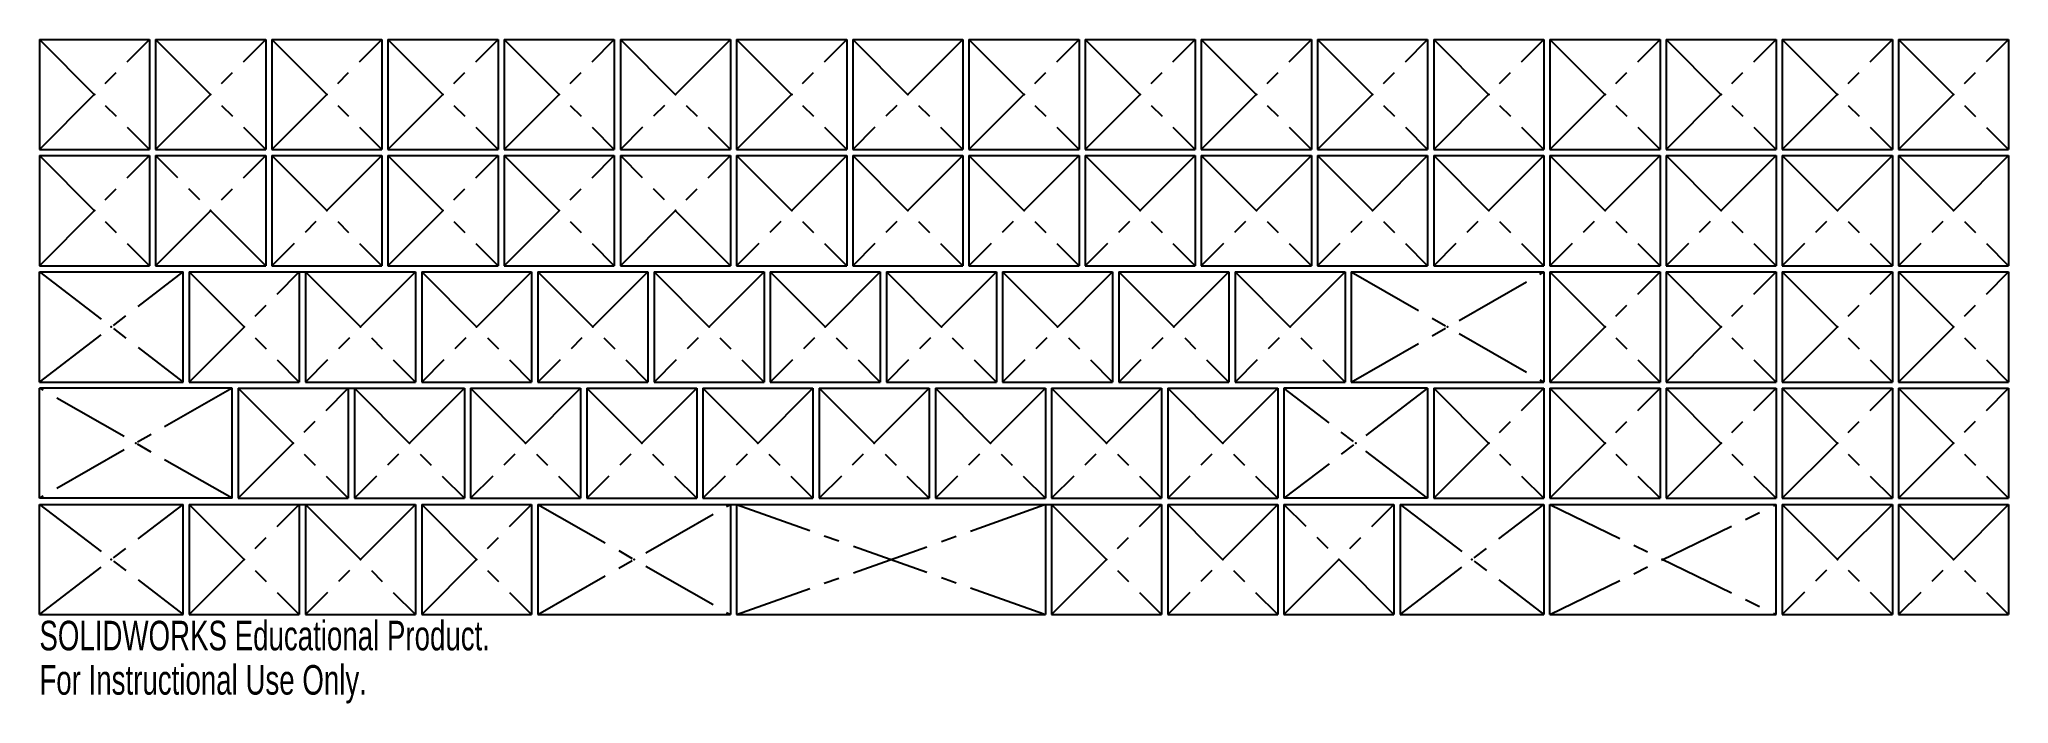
# Model space of a CAD drawing. Header units: inches. Extents: x 0 to 12.7, y -3.5 to 0.7.
import ezdxf

# ---------------------------------------------------------------- set-up
doc = ezdxf.new("R2010")
doc.units = ezdxf.units.IN
doc.header["$MEASUREMENT"] = 0
doc.header["$PDSIZE"] = -1
doc.linetypes.add('CENTERX2', pattern=[0.8, 0.5, -0.1, 0.1, -0.1])
doc.styles.add('SLDTEXTSTYLE0', font='TXT', dxfattribs={"width": 0.7})

msp = doc.modelspace()

# ---------------------------------------------------------------- linework, layer by layer
at = {"color": 7, "linetype": 'Continuous'}
for p, q in [((0, 0.748), (0.709, 0.748)), ((0, 0.748), (0, 0.039)), ((0.709, 0.748), (0.709, 0.039)), ((0.748, 0.748), (0.748, 0.039)), ((0.748, 0.748), (1.457, 0.748)), ((1.457, 0.748), (1.457, 0.039)), ((1.496, 0.748), (1.496, 0.039)), ((1.496, 0.748), (2.205, 0.748)), ((2.205, 0.748), (2.205, 0.039)), ((2.244, 0.748), (2.244, 0.039)), ((2.244, 0.748), (2.953, 0.748)), ((2.953, 0.748), (2.953, 0.039)), ((2.992, 0.748), (2.992, 0.039)), ((2.992, 0.748), (3.701, 0.748)), ((3.701, 0.748), (3.701, 0.039)), ((3.74, 0.748), (3.74, 0.039)), ((3.74, 0.748), (4.449, 0.748)), ((4.449, 0.748), (4.449, 0.039)), ((4.488, 0.748), (4.488, 0.039)), ((4.488, 0.748), (5.197, 0.748)), ((5.197, 0.748), (5.197, 0.039)), ((5.236, 0.748), (5.236, 0.039)), ((5.236, 0.748), (5.945, 0.748)), ((5.945, 0.748), (5.945, 0.039)), ((5.984, 0.748), (5.984, 0.039)), ((5.984, 0.748), (6.693, 0.748)), ((6.693, 0.748), (6.693, 0.039)), ((6.732, 0.748), (6.732, 0.039)), ((6.732, 0.748), (7.441, 0.748)), ((7.441, 0.748), (7.441, 0.039)), ((7.48, 0.748), (7.48, 0.039)), ((7.48, 0.748), (8.189, 0.748)), ((8.189, 0.748), (8.189, 0.039)), ((8.228, 0.748), (8.228, 0.039)), ((8.228, 0.748), (8.937, 0.748)), ((8.937, 0.748), (8.937, 0.039)), ((8.976, 0.748), (8.976, 0.039)), ((8.976, 0.748), (9.685, 0.748)), ((9.685, 0.748), (9.685, 0.039)), ((9.724, 0.748), (10.433, 0.748)), ((9.724, 0.748), (9.724, 0.039)), ((10.433, 0.748), (10.433, 0.039)), ((10.472, 0.748), (10.472, 0.039)), ((10.472, 0.748), (11.181, 0.748)), ((11.181, 0.748), (11.181, 0.039)), ((11.22, 0.748), (11.22, 0.039)), ((11.22, 0.748), (11.929, 0.748)), ((11.929, 0.748), (11.929, 0.039)), ((11.969, 0.748), (11.969, 0.039)), ((11.969, 0.748), (12.677, 0.748)), ((12.677, 0.748), (12.677, 0.039)), ((0, 0.039), (0.709, 0.039)), ((0, 0), (0.709, 0)), ((0, 0), (0, -0.709)), ((0.709, 0), (0.709, -0.709)), ((0.748, 0.039), (1.457, 0.039)), ((0.748, 0), (0.748, -0.709)), ((0.748, 0), (1.457, 0)), ((1.457, 0), (1.457, -0.709)), ((1.496, 0.039), (2.205, 0.039)), ((1.496, 0), (1.496, -0.709)), ((1.496, 0), (2.205, 0)), ((2.205, 0), (2.205, -0.709)), ((2.244, 0.039), (2.953, 0.039)), ((2.244, 0), (2.244, -0.709)), ((2.244, 0), (2.953, 0)), ((2.953, 0), (2.953, -0.709)), ((2.992, 0.039), (3.701, 0.039)), ((2.992, 0), (2.992, -0.709)), ((2.992, 0), (3.701, 0)), ((3.701, 0), (3.701, -0.709)), ((3.74, 0.039), (4.449, 0.039)), ((3.74, 0), (3.74, -0.709)), ((3.74, 0), (4.449, 0)), ((4.449, 0), (4.449, -0.709)), ((4.488, 0.039), (5.197, 0.039)), ((4.488, 0), (4.488, -0.709)), ((4.488, 0), (5.197, 0)), ((5.197, 0), (5.197, -0.709)), ((5.236, 0.039), (5.945, 0.039)), ((5.236, 0), (5.236, -0.709)), ((5.236, 0), (5.945, 0)), ((5.945, 0), (5.945, -0.709)), ((5.984, 0.039), (6.693, 0.039)), ((5.984, 0), (5.984, -0.709)), ((5.984, 0), (6.693, 0)), ((6.693, 0), (6.693, -0.709)), ((6.732, 0.039), (7.441, 0.039)), ((6.732, 0), (6.732, -0.709)), ((6.732, 0), (7.441, 0)), ((7.441, 0), (7.441, -0.709)), ((7.48, 0.039), (8.189, 0.039)), ((7.48, 0), (7.48, -0.709)), ((7.48, 0), (8.189, 0)), ((8.189, 0), (8.189, -0.709)), ((8.228, 0.039), (8.937, 0.039)), ((8.228, 0), (8.228, -0.709)), ((8.228, 0), (8.937, 0)), ((8.937, 0), (8.937, -0.709)), ((8.976, 0.039), (9.685, 0.039)), ((8.976, 0), (8.976, -0.709)), ((8.976, 0), (9.685, 0)), ((9.685, 0), (9.685, -0.709)), ((9.724, 0.039), (10.433, 0.039)), ((9.724, 0), (9.724, -0.709)), ((9.724, 0), (10.433, 0)), ((10.433, 0), (10.433, -0.709)), ((10.472, 0.039), (11.181, 0.039)), ((10.472, 0), (10.472, -0.709)), ((10.472, 0), (11.181, 0)), ((11.181, 0), (11.181, -0.709)), ((11.22, 0.039), (11.929, 0.039)), ((11.22, 0), (11.22, -0.709)), ((11.22, 0), (11.929, 0)), ((11.929, 0), (11.929, -0.709)), ((11.969, 0.039), (12.677, 0.039)), ((11.969, 0), (11.969, -0.709)), ((11.969, 0), (12.677, 0)), ((12.677, 0), (12.677, -0.709)), ((0, -0.709), (0.709, -0.709)), ((0, -1.457), (0, -0.748)), ((0, -0.748), (0.925, -0.748)), ((0.748, -0.709), (1.457, -0.709)), ((0.925, -1.457), (0.925, -0.748)), ((0.965, -0.748), (1.673, -0.748)), ((0.965, -0.748), (0.965, -1.457)), ((1.496, -0.709), (2.205, -0.709)), ((1.673, -0.748), (1.673, -1.457)), ((1.713, -0.748), (2.421, -0.748)), ((1.713, -0.748), (1.713, -1.457)), ((2.244, -0.709), (2.953, -0.709)), ((2.421, -0.748), (2.421, -1.457)), ((2.461, -0.748), (3.169, -0.748)), ((2.461, -0.748), (2.461, -1.457)), ((2.992, -0.709), (3.701, -0.709)), ((3.169, -0.748), (3.169, -1.457)), ((3.209, -0.748), (3.917, -0.748)), ((3.209, -0.748), (3.209, -1.457)), ((3.74, -0.709), (4.449, -0.709)), ((3.917, -0.748), (3.917, -1.457)), ((3.957, -0.748), (4.665, -0.748)), ((3.957, -0.748), (3.957, -1.457)), ((4.488, -0.709), (5.197, -0.709)), ((4.665, -0.748), (4.665, -1.457)), ((4.705, -0.748), (5.413, -0.748)), ((4.705, -0.748), (4.705, -1.457)), ((5.236, -0.709), (5.945, -0.709)), ((5.413, -0.748), (5.413, -1.457)), ((5.453, -0.748), (6.161, -0.748)), ((5.453, -0.748), (5.453, -1.457)), ((5.984, -0.709), (6.693, -0.709)), ((6.161, -0.748), (6.161, -1.457)), ((6.201, -0.748), (6.909, -0.748)), ((6.201, -0.748), (6.201, -1.457)), ((6.732, -0.709), (7.441, -0.709)), ((6.909, -0.748), (6.909, -1.457)), ((6.949, -0.748), (7.657, -0.748)), ((6.949, -0.748), (6.949, -1.457)), ((7.48, -0.709), (8.189, -0.709)), ((7.657, -0.748), (7.657, -1.457)), ((7.697, -0.748), (8.406, -0.748)), ((7.697, -0.748), (7.697, -1.457)), ((8.228, -0.709), (8.937, -0.709)), ((8.406, -0.748), (8.406, -1.457)), ((8.445, -0.748), (9.685, -0.748)), ((8.445, -0.748), (8.445, -1.457)), ((8.976, -0.709), (9.685, -0.709)), ((9.685, -0.748), (9.685, -1.457)), ((9.724, -0.709), (10.433, -0.709)), ((9.724, -0.748), (9.724, -1.457)), ((9.724, -0.748), (10.433, -0.748)), ((10.433, -0.748), (10.433, -1.457)), ((10.472, -0.709), (11.181, -0.709)), ((10.472, -0.748), (10.472, -1.457)), ((10.472, -0.748), (11.181, -0.748)), ((11.181, -0.748), (11.181, -1.457)), ((11.22, -0.709), (11.929, -0.709)), ((11.22, -0.748), (11.22, -1.457)), ((11.22, -0.748), (11.929, -0.748)), ((11.929, -0.748), (11.929, -1.457)), ((11.969, -0.709), (12.677, -0.709)), ((11.969, -0.748), (11.969, -1.457)), ((11.969, -0.748), (12.677, -0.748)), ((12.677, -0.748), (12.677, -1.457)), ((0, -1.457), (0.925, -1.457)), ((1.24, -1.496), (0, -1.496)), ((0, -2.205), (0, -1.496)), ((0.965, -1.457), (1.673, -1.457)), ((1.24, -2.205), (1.24, -1.496)), ((1.28, -1.496), (1.988, -1.496)), ((1.28, -1.496), (1.28, -2.205)), ((1.713, -1.457), (2.421, -1.457)), ((1.988, -1.496), (1.988, -2.205)), ((2.028, -1.496), (2.028, -2.205)), ((2.028, -1.496), (2.736, -1.496)), ((2.461, -1.457), (3.169, -1.457)), ((2.736, -1.496), (2.736, -2.205)), ((2.776, -1.496), (2.776, -2.205)), ((2.776, -1.496), (3.484, -1.496)), ((3.209, -1.457), (3.917, -1.457)), ((3.484, -1.496), (3.484, -2.205)), ((3.524, -1.496), (3.524, -2.205)), ((3.524, -1.496), (4.232, -1.496)), ((3.957, -1.457), (4.665, -1.457)), ((4.232, -1.496), (4.232, -2.205)), ((4.272, -1.496), (4.272, -2.205)), ((4.272, -1.496), (4.98, -1.496)), ((4.705, -1.457), (5.413, -1.457)), ((4.98, -1.496), (4.98, -2.205)), ((5.02, -1.496), (5.02, -2.205)), ((5.02, -1.496), (5.728, -1.496)), ((5.453, -1.457), (6.161, -1.457)), ((5.728, -1.496), (5.728, -2.205)), ((5.768, -1.496), (5.768, -2.205)), ((5.768, -1.496), (6.476, -1.496)), ((6.201, -1.457), (6.909, -1.457)), ((6.476, -1.496), (6.476, -2.205)), ((6.516, -1.496), (6.516, -2.205)), ((6.516, -1.496), (7.224, -1.496)), ((6.949, -1.457), (7.657, -1.457)), ((7.224, -1.496), (7.224, -2.205)), ((7.264, -1.496), (7.264, -2.205)), ((7.264, -1.496), (7.972, -1.496)), ((7.697, -1.457), (8.406, -1.457)), ((7.972, -1.496), (7.972, -2.205)), ((8.937, -1.496), (8.012, -1.496)), ((8.012, -1.496), (8.012, -2.205)), ((8.445, -1.457), (9.685, -1.457)), ((8.937, -1.496), (8.937, -2.205)), ((8.976, -1.496), (9.685, -1.496)), ((8.976, -1.496), (8.976, -2.205)), ((9.685, -1.496), (9.685, -2.205)), ((9.724, -1.457), (10.433, -1.457)), ((9.724, -1.496), (9.724, -2.205)), ((9.724, -1.496), (10.433, -1.496)), ((10.433, -1.496), (10.433, -2.205)), ((10.472, -1.457), (11.181, -1.457)), ((10.472, -1.496), (10.472, -2.205)), ((10.472, -1.496), (11.181, -1.496)), ((11.181, -1.496), (11.181, -2.205)), ((11.22, -1.457), (11.929, -1.457)), ((11.22, -1.496), (11.22, -2.205)), ((11.22, -1.496), (11.929, -1.496)), ((11.929, -1.496), (11.929, -2.205)), ((11.969, -1.457), (12.677, -1.457)), ((11.969, -1.496), (11.969, -2.205)), ((11.969, -1.496), (12.677, -1.496)), ((12.677, -1.496), (12.677, -2.205)), ((1.24, -2.205), (0, -2.205)), ((0, -2.953), (0, -2.244)), ((0, -2.244), (0.925, -2.244)), ((0.925, -2.953), (0.925, -2.244)), ((0.965, -2.244), (1.673, -2.244)), ((0.965, -2.244), (0.965, -2.953)), ((1.28, -2.205), (1.988, -2.205)), ((1.673, -2.244), (1.673, -2.953)), ((1.713, -2.244), (1.713, -2.953)), ((1.713, -2.244), (2.421, -2.244)), ((2.028, -2.205), (2.736, -2.205)), ((2.421, -2.244), (2.421, -2.953)), ((2.461, -2.244), (2.461, -2.953)), ((2.461, -2.244), (3.169, -2.244)), ((2.776, -2.205), (3.484, -2.205)), ((3.169, -2.244), (3.169, -2.953)), ((3.209, -2.244), (4.449, -2.244)), ((3.209, -2.244), (3.209, -2.953)), ((3.524, -2.205), (4.232, -2.205)), ((4.272, -2.205), (4.98, -2.205)), ((4.449, -2.244), (4.449, -2.953)), ((4.488, -2.244), (6.476, -2.244)), ((4.488, -2.244), (4.488, -2.953)), ((5.02, -2.205), (5.728, -2.205)), ((5.768, -2.205), (6.476, -2.205)), ((6.476, -2.244), (6.476, -2.953)), ((6.516, -2.205), (7.224, -2.205)), ((6.516, -2.244), (7.224, -2.244)), ((6.516, -2.244), (6.516, -2.953)), ((7.224, -2.244), (7.224, -2.953)), ((7.264, -2.205), (7.972, -2.205)), ((7.264, -2.244), (7.972, -2.244)), ((7.264, -2.244), (7.264, -2.953)), ((7.972, -2.244), (7.972, -2.953)), ((8.937, -2.205), (8.012, -2.205)), ((8.012, -2.244), (8.72, -2.244)), ((8.012, -2.244), (8.012, -2.953)), ((8.72, -2.244), (8.72, -2.953)), ((8.76, -2.244), (9.685, -2.244)), ((8.76, -2.244), (8.76, -2.953)), ((8.976, -2.205), (9.685, -2.205)), ((9.685, -2.244), (9.685, -2.953)), ((9.724, -2.205), (10.433, -2.205)), ((9.724, -2.953), (9.724, -2.244)), ((9.724, -2.244), (11.181, -2.244)), ((10.472, -2.205), (11.181, -2.205)), ((11.181, -2.953), (11.181, -2.244)), ((11.22, -2.205), (11.929, -2.205)), ((11.22, -2.244), (11.22, -2.953)), ((11.22, -2.244), (11.929, -2.244)), ((11.929, -2.244), (11.929, -2.953)), ((11.969, -2.205), (12.677, -2.205)), ((11.969, -2.244), (11.969, -2.953)), ((11.969, -2.244), (12.677, -2.244)), ((12.677, -2.244), (12.677, -2.953)), ((0, -2.953), (0.925, -2.953)), ((0.965, -2.953), (1.673, -2.953)), ((1.713, -2.953), (2.421, -2.953)), ((2.461, -2.953), (3.169, -2.953)), ((3.209, -2.953), (4.449, -2.953)), ((4.488, -2.953), (6.476, -2.953)), ((6.516, -2.953), (7.224, -2.953)), ((7.264, -2.953), (7.972, -2.953)), ((8.012, -2.953), (8.72, -2.953)), ((8.76, -2.953), (9.685, -2.953)), ((9.724, -2.953), (11.181, -2.953)), ((11.22, -2.953), (11.929, -2.953)), ((11.969, -2.953), (12.677, -2.953))]:
    msp.add_line(p, q, dxfattribs=at)
at = {"color": 7, "linetype": 'CENTERX2'}
for p, q in [((0, 0.748), (0.709, 0.039)), ((0, 0.039), (0.709, 0.748)), ((0.748, 0.748), (1.457, 0.039)), ((0.748, 0.039), (1.457, 0.748)), ((1.496, 0.748), (2.205, 0.039)), ((1.496, 0.039), (2.205, 0.748)), ((2.244, 0.039), (2.953, 0.748)), ((2.244, 0.748), (2.953, 0.039)), ((2.992, 0.748), (3.701, 0.039)), ((2.992, 0.039), (3.701, 0.748)), ((4.449, 0.748), (3.74, 0.039)), ((3.74, 0.748), (4.449, 0.039)), ((4.488, 0.748), (5.197, 0.039)), ((4.488, 0.039), (5.197, 0.748)), ((5.945, 0.748), (5.236, 0.039)), ((5.236, 0.748), (5.945, 0.039)), ((5.984, 0.748), (6.693, 0.039)), ((5.984, 0.039), (6.693, 0.748)), ((6.732, 0.748), (7.441, 0.039)), ((6.732, 0.039), (7.441, 0.748)), ((7.48, 0.748), (8.189, 0.039)), ((7.48, 0.039), (8.189, 0.748)), ((8.228, 0.748), (8.937, 0.039)), ((8.228, 0.039), (8.937, 0.748)), ((8.976, 0.748), (9.685, 0.039)), ((8.976, 0.039), (9.685, 0.748)), ((9.724, 0.748), (10.433, 0.039)), ((9.724, 0.039), (10.433, 0.748)), ((9.724, 0.748), (10.433, 0.039)), ((9.724, 0.039), (10.433, 0.748)), ((10.472, 0.748), (11.181, 0.039)), ((10.472, 0.039), (11.181, 0.748)), ((11.22, 0.748), (11.929, 0.039)), ((11.22, 0.039), (11.929, 0.748)), ((11.969, 0.748), (12.677, 0.039)), ((11.969, 0.039), (12.677, 0.748)), ((0, 0), (0.709, -0.709)), ((0, -0.709), (0.709, 0)), ((0.748, -0.709), (1.457, 0)), ((1.457, -0.709), (0.748, 0)), ((1.496, 0), (2.205, -0.709)), ((2.205, 0), (1.496, -0.709)), ((2.244, -0.709), (2.953, 0)), ((2.244, 0), (2.953, -0.709)), ((2.992, 0), (3.701, -0.709)), ((2.992, -0.709), (3.701, 0)), ((3.74, -0.709), (4.449, 0)), ((4.449, -0.709), (3.74, 0)), ((4.488, 0), (5.197, -0.709)), ((5.197, 0), (4.488, -0.709)), ((5.236, 0), (5.945, -0.709)), ((5.945, 0), (5.236, -0.709)), ((5.984, 0), (6.693, -0.709)), ((6.693, 0), (5.984, -0.709)), ((6.732, 0), (7.441, -0.709)), ((7.441, 0), (6.732, -0.709)), ((7.48, 0), (8.189, -0.709)), ((8.189, 0), (7.48, -0.709)), ((8.228, 0), (8.937, -0.709)), ((8.937, 0), (8.228, -0.709)), ((8.976, 0), (9.685, -0.709)), ((9.685, 0), (8.976, -0.709)), ((9.724, 0), (10.433, -0.709)), ((10.433, 0), (9.724, -0.709)), ((10.472, 0), (11.181, -0.709)), ((11.181, 0), (10.472, -0.709)), ((11.22, 0), (11.929, -0.709)), ((11.929, 0), (11.22, -0.709)), ((11.969, 0), (12.677, -0.709)), ((12.677, 0), (11.969, -0.709)), ((0, -1.457), (0.925, -0.748)), ((0, -0.748), (0.925, -1.457)), ((0.965, -0.748), (1.673, -1.457)), ((0.965, -1.457), (1.673, -0.748)), ((1.673, -0.748), (2.421, -0.748)), ((1.713, -0.748), (2.421, -1.457)), ((2.421, -0.748), (1.713, -1.457)), ((3.169, -0.748), (2.461, -1.457)), ((2.461, -0.748), (3.169, -1.457)), ((3.917, -0.748), (3.209, -1.457)), ((3.209, -0.748), (3.917, -1.457)), ((4.665, -0.748), (3.957, -1.457)), ((3.957, -0.748), (4.665, -1.457)), ((5.413, -0.748), (4.705, -1.457)), ((4.705, -0.748), (5.413, -1.457)), ((6.161, -0.748), (5.453, -1.457)), ((5.453, -0.748), (6.161, -1.457)), ((6.909, -0.748), (6.201, -1.457)), ((6.201, -0.748), (6.909, -1.457)), ((7.657, -0.748), (6.949, -1.457)), ((6.949, -0.748), (7.657, -1.457)), ((8.406, -0.748), (7.697, -1.457)), ((7.697, -0.748), (8.406, -1.457)), ((8.445, -0.748), (9.685, -1.457)), ((8.445, -1.457), (9.685, -0.748)), ((9.724, -0.748), (10.433, -1.457)), ((9.724, -1.457), (10.433, -0.748)), ((10.472, -0.748), (11.181, -1.457)), ((10.472, -1.457), (11.181, -0.748)), ((11.22, -0.748), (11.929, -1.457)), ((11.22, -1.457), (11.929, -0.748)), ((11.969, -0.748), (12.677, -1.457)), ((11.969, -1.457), (12.677, -0.748)), ((1.24, -2.205), (0, -1.496)), ((1.24, -1.496), (0, -2.205)), ((1.28, -1.496), (1.988, -2.205)), ((1.28, -2.205), (1.988, -1.496)), ((1.988, -1.496), (2.736, -1.496)), ((2.028, -1.496), (2.736, -2.205)), ((2.736, -1.496), (2.028, -2.205)), ((2.776, -1.496), (3.484, -2.205)), ((3.484, -1.496), (2.776, -2.205)), ((3.524, -1.496), (4.232, -2.205)), ((4.232, -1.496), (3.524, -2.205)), ((4.272, -1.496), (4.98, -2.205)), ((4.98, -1.496), (4.272, -2.205)), ((5.02, -1.496), (5.728, -2.205)), ((5.728, -1.496), (5.02, -2.205)), ((5.768, -1.496), (6.476, -2.205)), ((6.476, -1.496), (5.768, -2.205)), ((6.516, -1.496), (7.224, -2.205)), ((7.224, -1.496), (6.516, -2.205)), ((7.264, -1.496), (7.972, -2.205)), ((7.972, -1.496), (7.264, -2.205)), ((8.937, -1.496), (8.012, -2.205)), ((8.937, -2.205), (8.012, -1.496)), ((8.976, -1.496), (9.685, -2.205)), ((8.976, -2.205), (9.685, -1.496)), ((9.724, -1.496), (10.433, -2.205)), ((9.724, -2.205), (10.433, -1.496)), ((10.472, -1.496), (11.181, -2.205)), ((10.472, -2.205), (11.181, -1.496)), ((11.22, -1.496), (11.929, -2.205)), ((11.22, -2.205), (11.929, -1.496)), ((11.969, -1.496), (12.677, -2.205)), ((11.969, -2.205), (12.677, -1.496)), ((0, -2.953), (0.925, -2.244)), ((0, -2.244), (0.925, -2.953)), ((0.965, -2.244), (1.673, -2.953)), ((0.965, -2.953), (1.673, -2.244)), ((1.673, -2.244), (2.421, -2.244)), ((1.713, -2.244), (2.421, -2.953)), ((2.421, -2.244), (1.713, -2.953)), ((2.461, -2.953), (3.169, -2.244)), ((2.461, -2.244), (3.169, -2.953)), ((3.209, -2.244), (4.449, -2.953)), ((3.209, -2.953), (4.449, -2.244)), ((4.449, -2.244), (4.488, -2.244)), ((4.488, -2.244), (6.476, -2.953)), ((4.488, -2.953), (6.476, -2.244)), ((6.476, -2.244), (6.516, -2.244)), ((6.516, -2.244), (7.224, -2.953)), ((6.516, -2.953), (7.224, -2.244)), ((7.264, -2.244), (7.972, -2.953)), ((7.972, -2.244), (7.264, -2.953)), ((8.012, -2.953), (8.72, -2.244)), ((8.72, -2.953), (8.012, -2.244)), ((8.76, -2.244), (9.685, -2.953)), ((8.76, -2.953), (9.685, -2.244)), ((9.724, -2.953), (11.181, -2.244)), ((9.724, -2.244), (11.181, -2.953)), ((11.22, -2.244), (11.929, -2.953)), ((11.929, -2.244), (11.22, -2.953)), ((12.677, -2.244), (11.969, -2.953)), ((11.969, -2.244), (12.677, -2.953)), ((6.516, -2.953), (7.264, -2.953))]:
    msp.add_line(p, q, dxfattribs=at)
at = {"color": 7, "linetype": 'Continuous'}
for p in [(0.354, 0.394), (1.102, 0.394), (1.85, 0.394), (2.598, 0.394), (3.346, 0.394), (4.094, 0.394), (4.843, 0.394), (5.591, 0.394), (6.339, 0.394), (7.087, 0.394), (7.835, 0.394), (8.583, 0.394), (9.331, 0.394), (10.079, 0.394), (10.079, 0.394), (10.827, 0.394), (11.575, 0.394), (12.323, 0.394), (0.354, -0.354), (1.102, -0.354), (1.85, -0.354), (2.598, -0.354), (3.346, -0.354), (4.094, -0.354), (4.843, -0.354), (5.591, -0.354), (6.339, -0.354), (7.087, -0.354), (7.835, -0.354), (8.583, -0.354), (9.331, -0.354), (10.079, -0.354), (10.827, -0.354), (11.575, -0.354), (12.323, -0.354), (0.463, -1.102), (1.319, -1.102), (2.067, -1.102), (2.815, -1.102), (3.563, -1.102), (4.311, -1.102), (5.059, -1.102), (5.807, -1.102), (6.555, -1.102), (7.303, -1.102), (8.051, -1.102), (9.065, -1.102), (10.079, -1.102), (10.827, -1.102), (11.575, -1.102), (12.323, -1.102), (0.62, -1.85), (1.634, -1.85), (2.382, -1.85), (3.13, -1.85), (3.878, -1.85), (4.626, -1.85), (5.374, -1.85), (6.122, -1.85), (6.87, -1.85), (7.618, -1.85), (8.474, -1.85), (9.331, -1.85), (10.079, -1.85), (10.827, -1.85), (11.575, -1.85), (12.323, -1.85), (0.463, -2.598), (1.319, -2.598), (2.067, -2.598), (2.815, -2.598), (3.829, -2.598), (5.482, -2.598), (5.482, -2.598), (6.87, -2.598), (7.618, -2.598), (8.366, -2.598), (9.222, -2.598), (10.453, -2.598), (10.453, -2.598), (11.575, -2.598), (12.323, -2.598)]:
    msp.add_point(p, dxfattribs=at)

# ---------------------------------------------------------------- texts
at = {"color": 7, "linetype": 'Continuous', "char_height": 0.1903, "attachment_point": 1, "style": 'SLDTEXTSTYLE0'}
for s, insert in [('SOLIDWORKS Educational Product.', (0, -2.993)), ('For Instructional Use Only.', (0, -3.278))]:
    msp.add_mtext(s, dxfattribs=dict(at, insert=insert))

doc.saveas('drawing.dxf')
